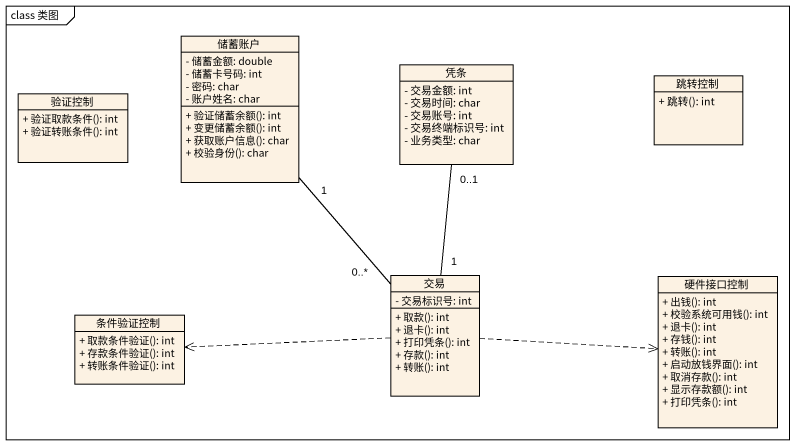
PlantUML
@startuml
mainframe class 类图
hide circle
hide empty members
skinparam classAttributeIconSize 0
class 储蓄账户 {
  - 储蓄金额: double
  - 储蓄卡号码: int
  - 密码: char
  - 账户姓名: char
  + 验证储蓄余额(): int
  + 变更储蓄余额(): int
  + 获取账户信息(): char
  + 校验身份(): char
}
class 凭条 {
  - 交易金额: int
  - 交易时间: char
  - 交易账号: int
  - 交易终端标识号: int
  - 业务类型: char
}
class 验证控制 {
  + 验证取款条件(): int
  + 验证转账条件(): int
}
class 跳转控制 {
  + 跳转(): int
}
class 交易 {
  - 交易标识号: int
  + 取款(): int
  + 退卡(): int
  + 打印凭条(): int
  + 存款(): int
  + 转账(): int
}
class 硬件接口控制 {
  + 出钱(): int
  + 校验系统可用钱(): int
  + 退卡(): int
  + 存钱(): int
  + 转账(): int
  + 启动放钱界面(): int
  + 取消存款(): int
  + 显示存款额(): int
  + 打印凭条(): int
}
class 条件验证控制 {
  + 取款条件验证(): int
  + 存款条件验证(): int
  + 转账条件验证(): int
}
交易 "0..*" -up- "1" 储蓄账户
交易 "1" -up- "0..1" 凭条
交易 .right.> 硬件接口控制
交易 .left.> 条件验证控制
@enduml
